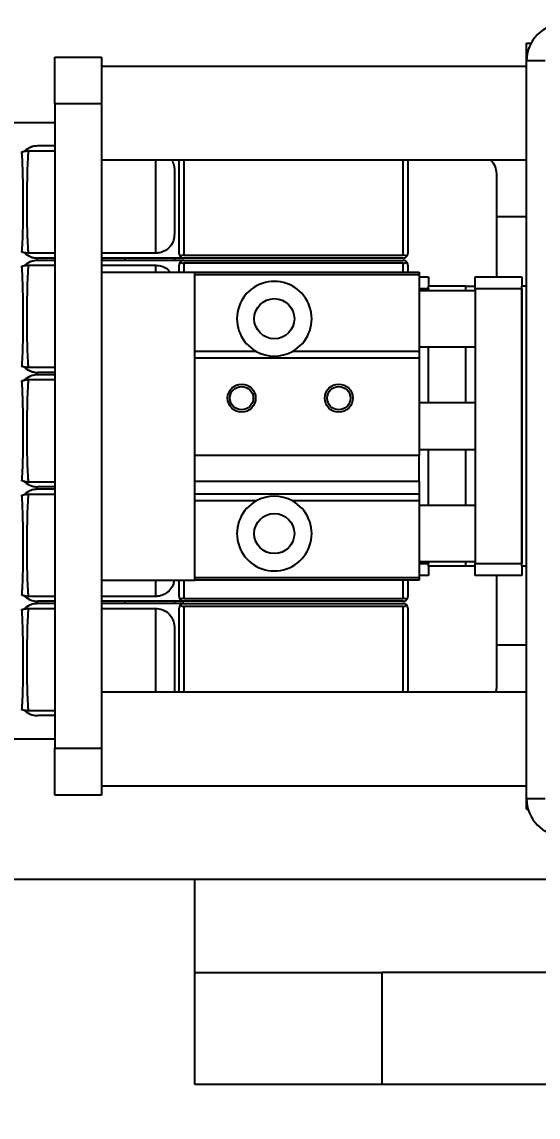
# Model space of a CAD drawing. Header units: millimetres. Extents: x 10 to 584, y 10 to 410.
# Drawn here: x 101.23 to 104.92, y 73.89 to 81.71 of the extents above; entities that cross this region are included whole.
import ezdxf

# ---------------------------------------------------------------- set-up
doc = ezdxf.new("R2010")
doc.units = ezdxf.units.MM
doc.layers.add('2', color=1, linetype='Continuous')
doc.styles.add('SLDTEXTSTYLE0', font='TXT', dxfattribs={"width": 0.7})
doc.dimstyles.new('SLDDIMSTYLE0', dxfattribs={"dimtxt": 3.5, "dimasz": 3.5, "dimexe": 0, "dimexo": 0.0625, "dimgap": 0.875, "dimtad": 1, "dimlfac": 15, "dimrnd": 1e-09, "dimzin": 12, "dimdsep": 46, "dimtxsty": 'SLDTEXTSTYLE0', "dimsah": 1, "dimcen": 0.09, "dimadec": 0, "dimazin": 3, "dimtfac": 1, "dimtofl": 0, "dimtmove": 0, "dimatfit": 3, "dimfxl": 0, "dimfrac": 2, "dimtolj": 1, "dimtzin": 12, "dimarcsym": 0})

# ---------------------------------------------------------------- blocks, each defined once
blk = doc.blocks.new('_D_5')
at = {"layer": '2', "color": 1}
for p, q in [((167.9352, 97.06), (43.5018, 97.06)), ((44.5018, 97.06), (44.5018, 62.3933)), ((167.5018, 62.3933), (43.5018, 62.3933))]:
    blk.add_line(p, q, dxfattribs=at)
for points in [[(44.5018, 97.06), (43.9634, 93.56), (45.0403, 93.56)], [(44.5018, 62.3933), (45.0403, 65.8933), (43.9634, 65.8933)]]:
    blk.add_solid(points, dxfattribs=at)
at = {"layer": '2', "color": 1, "insert": (39.9901, 75.3589), "char_height": 3.5, "attachment_point": 1, "rotation": 90, "style": 'SLDTEXTSTYLE0'}
blk.add_mtext('520', dxfattribs=at)

msp = doc.modelspace()

# ---------------------------------------------------------------- linework, layer by layer
at = {"color": 7, "linetype": 'Continuous', "lineweight": 25}
for p, q in [((104.83515, 81.43332), (104.83515, 81.55998)), ((104.83515, 81.55998), (104.86717, 81.55998)), ((101.46849, 81.45998), (101.80182, 81.45998)), ((101.46849, 81.12665), (101.46849, 81.45998)), ((101.80182, 81.45998), (101.80182, 81.12665)), ((104.83515, 81.39332), (101.80182, 81.39332)), ((104.96849, 81.43332), (104.83515, 81.43332)), ((104.83515, 76.16665), (104.83515, 81.43332)), ((101.46849, 81.12665), (101.46849, 76.52665)), ((101.80182, 81.12665), (101.46849, 81.12665)), ((101.80182, 81.12665), (101.80182, 76.52665)), ((86.80182, 80.99332), (101.46849, 80.99332)), ((101.23373, 80.78422), (101.27885, 80.79214)), ((101.23373, 80.78422), (101.2556, 80.79214)), ((101.2556, 80.79332), (101.2556, 80.79214)), ((101.27885, 80.79214), (101.46849, 80.79214)), ((101.46849, 80.82665), (101.34679, 80.82665)), ((101.80182, 80.72665), (104.83515, 80.72665)), ((102.3556, 80.05998), (102.3556, 80.72665)), ((103.98894, 80.72665), (103.98894, 80.05998)), ((104.62228, 79.89332), (104.62228, 80.62665)), ((104.62228, 80.32332), (104.83515, 80.32332)), ((101.27873, 80.06116), (101.23383, 80.06899)), ((101.2556, 80.06116), (101.23383, 80.06899)), ((101.46849, 80.06116), (101.27873, 80.06116)), ((102.18895, 80.06116), (101.80182, 80.06116)), ((101.33758, 80.02679), (101.34335, 80.00998)), ((101.46849, 80.02665), (101.34679, 80.02665)), ((101.46849, 80.00999), (101.34679, 80.00999)), ((102.38893, 80.02665), (101.80182, 80.02665)), ((101.80182, 80.01606), (101.80927, 80.02665)), ((102.38893, 80.00999), (101.80182, 80.00999)), ((101.96785, 80.00999), (101.97359, 80.02665)), ((102.32227, 80.02665), (102.32227, 80.00999)), ((102.38893, 80.04665), (103.95561, 80.04665)), ((103.95561, 80.02665), (102.38893, 80.02665)), ((102.38893, 80.00999), (103.95561, 80.00999)), ((103.95561, 79.98998), (102.38893, 79.98998)), ((101.23373, 79.96755), (101.27885, 79.97547)), ((101.23373, 79.96755), (101.2556, 79.97547)), ((101.2556, 79.97665), (101.2556, 79.97547)), ((101.27885, 79.97547), (101.46849, 79.97547)), ((101.80182, 79.97547), (102.18895, 79.97547)), ((101.80182, 79.92665), (102.4685, 79.92665)), ((102.3556, 79.92665), (102.3556, 79.97665)), ((102.4685, 79.35999), (102.4685, 79.92665)), ((102.4685, 79.92665), (104.06849, 79.92665)), ((104.06849, 79.90665), (102.4685, 79.90665)), ((102.4685, 79.35999), (102.4685, 79.90665)), ((103.98894, 79.97665), (103.98894, 79.92665)), ((104.06849, 79.92665), (104.06849, 79.90665)), ((104.06849, 79.90665), (104.06849, 79.35999)), ((104.06849, 79.89332), (104.13516, 79.89332)), ((104.13516, 79.89332), (104.13516, 79.82665)), ((104.13516, 79.79332), (104.13516, 79.82665)), ((104.40182, 79.82665), (104.13516, 79.82665)), ((104.40182, 79.79332), (104.40182, 79.82665)), ((104.40182, 79.82665), (104.4685, 79.82665)), ((104.4685, 79.89332), (104.80182, 79.89332)), ((104.4685, 79.80665), (104.4685, 79.89332)), ((104.80182, 79.89332), (104.80182, 79.82665)), ((104.80182, 77.82665), (104.80182, 79.82665)), ((104.83515, 79.82665), (104.80182, 79.82665)), ((104.4685, 79.79332), (104.06849, 79.79332)), ((104.13516, 79.80665), (104.13516, 79.79332)), ((104.4685, 79.80665), (104.4685, 77.84665)), ((104.80182, 79.80665), (104.4685, 79.80665)), ((104.80182, 79.80665), (104.80182, 77.84665)), ((102.4685, 79.31146), (102.4685, 79.35999)), ((102.90606, 79.35999), (102.4685, 79.35999)), ((104.06849, 79.35999), (103.16425, 79.35999)), ((104.06849, 79.39332), (104.4685, 79.39332)), ((104.06849, 79.35999), (104.06849, 79.31146)), ((104.13516, 78.99332), (104.13516, 79.39332)), ((104.40182, 78.99332), (104.40182, 79.39332)), ((104.06849, 79.31146), (102.4685, 79.31146)), ((102.4685, 78.61999), (102.4685, 79.31146)), ((104.06849, 79.31146), (104.06849, 78.61999)), ((101.27873, 79.24449), (101.23383, 79.25233)), ((101.2556, 79.24449), (101.23383, 79.25233)), ((101.46849, 79.24449), (101.27873, 79.24449)), ((101.46849, 79.20998), (101.34679, 79.20998)), ((101.23373, 79.15088), (101.27885, 79.15881)), ((101.23373, 79.15088), (101.2556, 79.15881)), ((101.2556, 79.15998), (101.2556, 79.15881)), ((101.27885, 79.15881), (101.46849, 79.15881)), ((101.46849, 79.19332), (101.34679, 79.19332)), ((104.4685, 78.99332), (104.06849, 78.99332)), ((104.06849, 78.65998), (104.4685, 78.65998)), ((104.13516, 78.25999), (104.13516, 78.65998)), ((104.40182, 78.25999), (104.40182, 78.65998)), ((102.4685, 78.43332), (102.4685, 78.61999)), ((102.4685, 78.61999), (104.06849, 78.61999)), ((104.06849, 78.43332), (104.06849, 78.61999)), ((101.27873, 78.42782), (101.23383, 78.43566)), ((101.2556, 78.42782), (101.23383, 78.43566)), ((101.46849, 78.42782), (101.27873, 78.42782)), ((102.4685, 78.34185), (102.4685, 78.43332)), ((102.4685, 78.43332), (104.06849, 78.43332)), ((104.06849, 78.43332), (104.06849, 78.34185)), ((101.23373, 78.33422), (101.27885, 78.34214)), ((101.23373, 78.33422), (101.2556, 78.34214)), ((101.2556, 78.34332), (101.2556, 78.34214)), ((101.27885, 78.34214), (101.46849, 78.34214)), ((101.46849, 78.39332), (101.34679, 78.39332)), ((101.46849, 78.37665), (101.34679, 78.37665)), ((102.4685, 78.29332), (102.4685, 78.34185)), ((104.06849, 78.34185), (102.4685, 78.34185)), ((104.06849, 78.34185), (104.06849, 78.29332)), ((102.4685, 77.72665), (102.4685, 78.29332)), ((102.90606, 78.29332), (102.4685, 78.29332)), ((102.4685, 77.74665), (102.4685, 78.29332)), ((104.06849, 78.29332), (103.16425, 78.29332)), ((104.06849, 78.29332), (104.06849, 77.74665)), ((104.4685, 78.25999), (104.06849, 78.25999)), ((104.06849, 77.85998), (104.4685, 77.85998)), ((104.13516, 77.82665), (104.13516, 77.85998)), ((104.13516, 77.85998), (104.13516, 77.84665)), ((104.40182, 77.82665), (104.13516, 77.82665)), ((104.13516, 77.82665), (104.13516, 77.75999)), ((104.40182, 77.82665), (104.40182, 77.85998)), ((104.4685, 77.82665), (104.40182, 77.82665)), ((104.4685, 77.84665), (104.80182, 77.84665)), ((104.4685, 77.75999), (104.4685, 77.84665)), ((104.83515, 77.82665), (104.80182, 77.82665)), ((104.80182, 77.82665), (104.80182, 77.75999)), ((101.80182, 77.72665), (102.4685, 77.72665)), ((102.3556, 77.60999), (102.3556, 77.72665)), ((102.4685, 77.74665), (104.06849, 77.74665)), ((104.06849, 77.72665), (102.4685, 77.72665)), ((103.98894, 77.72665), (103.98894, 77.60999)), ((104.13516, 77.75999), (104.06849, 77.75999)), ((104.06849, 77.74665), (104.06849, 77.72665)), ((104.80182, 77.75999), (104.4685, 77.75999)), ((104.62228, 76.95998), (104.62228, 77.75999)), ((101.27873, 77.61116), (101.23383, 77.619)), ((101.2556, 77.61116), (101.23383, 77.619)), ((101.46849, 77.61116), (101.27873, 77.61116)), ((101.46849, 77.57665), (101.34679, 77.57665)), ((101.46849, 77.55998), (101.34679, 77.55998)), ((102.18895, 77.61116), (101.80182, 77.61116)), ((102.38893, 77.57665), (101.80182, 77.57665)), ((102.38893, 77.55998), (101.80182, 77.55998)), ((102.32227, 77.57665), (102.32227, 77.55998)), ((102.38893, 77.59665), (103.95561, 77.59665)), ((103.95561, 77.57665), (102.38893, 77.57665)), ((102.38893, 77.55998), (103.95561, 77.55998)), ((101.23373, 77.51755), (101.27885, 77.52548)), ((101.23373, 77.51755), (101.2556, 77.52548)), ((101.2556, 77.52665), (101.2556, 77.52548)), ((101.27885, 77.52548), (101.46849, 77.52548)), ((101.80182, 77.52548), (102.18895, 77.52548)), ((102.3556, 76.92665), (102.3556, 77.52665)), ((103.95561, 77.53999), (102.38893, 77.53999)), ((103.98894, 77.52665), (103.98894, 76.92665)), ((104.83515, 77.26332), (104.62228, 77.26332)), ((104.83515, 76.92665), (101.80182, 76.92665)), ((101.27873, 76.79449), (101.23383, 76.80233)), ((101.2556, 76.79449), (101.23383, 76.80233)), ((101.46849, 76.79449), (101.27873, 76.79449)), ((101.46849, 76.75998), (101.34679, 76.75998)), ((86.80182, 76.59332), (101.46849, 76.59332)), ((101.46849, 76.19332), (101.46849, 76.52665)), ((101.46849, 76.52665), (101.80182, 76.52665)), ((101.80182, 76.52665), (101.80182, 76.19332)), ((101.80182, 76.25998), (104.83515, 76.25998)), ((101.80182, 76.19332), (101.46849, 76.19332)), ((104.96849, 76.16665), (104.83515, 76.16665)), ((104.83515, 76.09332), (104.83515, 76.16665)), ((104.83515, 76.09332), (104.84544, 76.09332)), ((83.00183, 75.59332), (105.26849, 75.59332)), ((102.4685, 74.92665), (102.4685, 75.59332)), ((102.4685, 74.12665), (102.4685, 74.92665)), ((102.4685, 74.92665), (103.80183, 74.92665)), ((103.80183, 74.92665), (103.80183, 74.12665)), ((105.93515, 74.92665), (103.80183, 74.92665)), ((103.80183, 74.12665), (102.4685, 74.12665)), ((105.93515, 74.12665), (103.80183, 74.12665))]:
    msp.add_line(p, q, dxfattribs=at)
at = {"color": 59, "linetype": 'Continuous', "lineweight": 25}
for p, q in [((102.38893, 80.72665), (102.38893, 80.04665)), ((103.95561, 80.04665), (103.95561, 80.72665)), ((102.38893, 79.98998), (102.38893, 79.92665)), ((103.95561, 79.92665), (103.95561, 79.98998)), ((104.13516, 79.80665), (104.06849, 79.80665)), ((104.06849, 77.84665), (104.13516, 77.84665)), ((102.38893, 77.72665), (102.38893, 77.59665)), ((103.95561, 77.59665), (103.95561, 77.72665)), ((102.38893, 77.53999), (102.38893, 76.92665)), ((103.95561, 76.92665), (103.95561, 77.53999))]:
    msp.add_line(p, q, dxfattribs=at)
at = {"color": 7, "linetype": 'Continuous', "lineweight": 25, "flags": 128}
for points in [[(101.34335, 77.57665), (101.34151, 77.57161), (101.33758, 77.55984)], [(101.80927, 77.55998), (101.80191, 77.57047), (101.80182, 77.57058)], [(101.97359, 77.55998), (101.9697, 77.57161), (101.96785, 77.57665)], [(104.61803, 76.92665), (104.6197, 76.93397), (104.62228, 76.95998)]]:
    msp.add_lwpolyline(points, dxfattribs=at)
at = {"color": 7, "linetype": 'Continuous', "lineweight": 25}
for centre, radius in [((103.03516, 79.59332), 0.14333), ((102.80183, 79.02665), 0.1), ((103.49516, 79.02665), 0.1), ((102.80183, 79.02665), 0.08333), ((103.49516, 79.02665), 0.08333), ((103.03516, 78.05998), 0.14333)]:
    msp.add_circle(centre, radius, dxfattribs=at)
for centre, radius, start, end in [((105.10183, 81.43332), 0.26667, 90, 180), ((101.3438, 80.69332), 0.13333, 90, 131.67998), ((104.48894, 80.62665), 0.13333, 0, 48.590378), ((101.3438, 80.15998), 0.13333, 228.273344, 270), ((102.38894, 80.05998), 0.03333, 180, 224.427004), ((103.95561, 80.05998), 0.03333, 315.572996, 0), ((101.3438, 79.87665), 0.13333, 90, 131.67998), ((102.38894, 79.97665), 0.03333, 135.572996, 180), ((102.38894, 80.01332), 0.03333, 90, 135.572996), ((102.38894, 80.05998), 0.03333, 224.427004, 270), ((102.38894, 79.97665), 0.03333, 90, 135.572996), ((102.38894, 80.02332), 0.03333, 224.427004, 270), ((103.95561, 80.01332), 0.03333, 44.427004, 90), ((103.95561, 80.05998), 0.03333, 270, 315.572996), ((103.95561, 79.97665), 0.03333, 44.427004, 90), ((103.95561, 80.02332), 0.03333, 270, 315.572996), ((103.95561, 79.97665), 0.03333, 0, 44.427004), ((103.03516, 79.59332), 0.26667, 298.955024, 241.044976), ((103.03516, 79.59332), 0.26667, 241.044976, 298.955024), ((101.3438, 79.34332), 0.13333, 228.273344, 270), ((101.3438, 79.05998), 0.13333, 90, 131.67998), ((101.3438, 78.52665), 0.13333, 228.273344, 270), ((101.3438, 78.24332), 0.13333, 90, 131.67998), ((103.03516, 78.05998), 0.26667, 118.955024, 61.044976), ((103.03516, 78.05998), 0.26667, 61.044976, 118.955024), ((101.3438, 77.70998), 0.13333, 228.273344, 270), ((101.3438, 77.42665), 0.13333, 90, 131.67998), ((102.38894, 77.60998), 0.03333, 180, 224.427004), ((102.38894, 77.56332), 0.03333, 90, 135.572996), ((102.38894, 77.60998), 0.03333, 224.427004, 270), ((102.38894, 77.52665), 0.03333, 90, 135.572996), ((103.95561, 77.56332), 0.03333, 44.427004, 90), ((103.95561, 77.60998), 0.03333, 270, 315.572996), ((103.95561, 77.52665), 0.03333, 44.427004, 90), ((103.95561, 77.60998), 0.03333, 315.572996, 0), ((102.38894, 77.52665), 0.03333, 135.572996, 180), ((102.38894, 77.57332), 0.03333, 224.427004, 270), ((103.95561, 77.57332), 0.03333, 270, 315.572996), ((103.95561, 77.52665), 0.03333, 0, 44.427004), ((101.3438, 76.89332), 0.13333, 228.273344, 270), ((105.10183, 76.16665), 0.26667, 180, 270)]:
    msp.add_arc(centre, radius, start, end, dxfattribs=at)
for points, knots in [([(101.23383, 80.06899), (101.23398, 80.07091), (101.23443, 80.07637), (101.23657, 80.10457), (101.23977, 80.16795), (101.2426, 80.27866), (101.24349, 80.43259), (101.24208, 80.57062), (101.2392, 80.67888), (101.23655, 80.73793), (101.2343, 80.77406), (101.23392, 80.78076), (101.23373, 80.78422)], [0, 0, 0, 0, 0.03655709, 0.10409858, 0.19437066, 0.32457412, 0.50039441, 0.69613378, 0.77087759, 0.89250509, 0.94441441, 1, 1, 1, 1]), ([(101.34679, 80.82665), (101.33135, 80.82519), (101.30045, 80.82228), (101.27072, 80.80525), (101.25735, 80.79365), (101.2556, 80.79214)], [0, 0, 0, 0, 0.4647402, 0.9301781, 1, 1, 1, 1]), ([(101.27885, 80.79214), (101.27885, 80.79207), (101.27886, 80.78974), (101.2779, 80.77922), (101.27532, 80.74056), (101.27239, 80.67959), (101.26941, 80.57066), (101.26793, 80.43253), (101.26886, 80.27858), (101.27175, 80.16742), (101.27521, 80.10222), (101.27784, 80.0702), (101.27848, 80.0637), (101.27873, 80.06116)], [0, 0, 0, 0, 0.00181633, 0.06235322, 0.11436764, 0.23395893, 0.30737892, 0.49988454, 0.67277089, 0.80054689, 0.88893274, 0.95648225, 1, 1, 1, 1]), ([(102.30267, 80.72665), (102.30898, 80.71423), (102.32046, 80.69161), (102.32171, 80.66635), (102.32227, 80.65496)], [0, 0, 0, 0, 0.5491127, 1, 1, 1, 1]), ([(102.32227, 80.65496), (102.32227, 80.65212), (102.32227, 80.63994), (102.32227, 80.60498), (102.32227, 80.53258), (102.32227, 80.43326), (102.32227, 80.32559), (102.32227, 80.25212), (102.32227, 80.21278), (102.32227, 80.20168), (102.32227, 80.19834)], [0, 0, 0, 0, 0.0328856, 0.1410066, 0.2483141, 0.499835, 0.7119973, 0.8735484, 0.9619974, 1, 1, 1, 1]), ([(102.32227, 80.19834), (102.32086, 80.1824), (102.31803, 80.15048), (102.29397, 80.10859), (102.25888, 80.0782), (102.22184, 80.06317), (102.19794, 80.06171), (102.18895, 80.06116)], [0, 0, 0, 0, 0.2243151, 0.4492635, 0.6622309, 0.872782, 1, 1, 1, 1]), ([(101.2556, 80.06116), (101.26786, 80.05217), (101.29238, 80.0342), (101.32584, 80.02708), (101.34384, 80.02671), (101.34679, 80.02665)], [0, 0, 0, 0, 0.45546721, 0.91079561, 1, 1, 1, 1]), ([(101.34679, 80.00999), (101.33135, 80.00853), (101.30045, 80.00561), (101.27072, 79.98858), (101.25735, 79.97699), (101.2556, 79.97547)], [0, 0, 0, 0, 0.4647437, 0.9301786, 1, 1, 1, 1]), ([(101.23383, 79.25233), (101.23398, 79.25425), (101.23443, 79.25971), (101.23657, 79.28791), (101.23977, 79.35129), (101.2426, 79.46199), (101.24349, 79.61592), (101.24208, 79.75395), (101.2392, 79.86221), (101.23655, 79.92127), (101.2343, 79.95739), (101.23392, 79.96409), (101.23373, 79.96755)], [0, 0, 0, 0, 0.03655709, 0.10409858, 0.19437066, 0.32457412, 0.50039441, 0.69613378, 0.77087759, 0.89250509, 0.94441441, 1, 1, 1, 1]), ([(101.27885, 79.97547), (101.27885, 79.97541), (101.27886, 79.97308), (101.2779, 79.96255), (101.27532, 79.9239), (101.27239, 79.86292), (101.26941, 79.754), (101.26793, 79.61587), (101.26886, 79.46191), (101.27175, 79.35075), (101.27521, 79.28555), (101.27784, 79.25353), (101.27848, 79.24704), (101.27873, 79.24449)], [0, 0, 0, 0, 0.00181633, 0.06235322, 0.11436764, 0.23395893, 0.30737892, 0.49988454, 0.67277089, 0.80054689, 0.88893274, 0.95648225, 1, 1, 1, 1]), ([(102.18895, 79.97547), (102.20374, 79.97393), (102.23334, 79.97084), (102.2689, 79.95211), (102.28379, 79.93357), (102.28935, 79.92665)], [0, 0, 0, 0, 0.3850855, 0.7703022, 1, 1, 1, 1]), ([(101.2556, 79.24449), (101.26786, 79.2355), (101.29238, 79.21753), (101.32584, 79.21041), (101.34384, 79.21004), (101.34679, 79.20998)], [0, 0, 0, 0, 0.45546721, 0.91079561, 1, 1, 1, 1]), ([(101.23383, 78.43566), (101.23398, 78.43758), (101.23443, 78.44304), (101.23657, 78.47124), (101.23977, 78.53462), (101.2426, 78.64532), (101.24349, 78.79926), (101.24208, 78.93728), (101.2392, 79.04555), (101.23655, 79.1046), (101.2343, 79.14073), (101.23392, 79.14742), (101.23373, 79.15088)], [0, 0, 0, 0, 0.0365562, 0.1040978, 0.1943699, 0.3245735, 0.500394, 0.6961335, 0.7708774, 0.892505, 0.9444144, 1, 1, 1, 1]), ([(101.34679, 79.19332), (101.33135, 79.19186), (101.30045, 79.18894), (101.27072, 79.17191), (101.25735, 79.16032), (101.2556, 79.15881)], [0, 0, 0, 0, 0.4647437, 0.9301786, 1, 1, 1, 1]), ([(101.27885, 79.15881), (101.27885, 79.15874), (101.27886, 79.15641), (101.2779, 79.14588), (101.27532, 79.10723), (101.27239, 79.04625), (101.26941, 78.93733), (101.26793, 78.7992), (101.26886, 78.64525), (101.27175, 78.53409), (101.27521, 78.46888), (101.27784, 78.43686), (101.27848, 78.43037), (101.27873, 78.42782)], [0, 0, 0, 0, 0.0018163, 0.0623532, 0.1143676, 0.2339589, 0.3073789, 0.4998803, 0.6727709, 0.8005469, 0.8889327, 0.9564823, 1, 1, 1, 1]), ([(101.2556, 78.42782), (101.26786, 78.41884), (101.29238, 78.40086), (101.32584, 78.39374), (101.34384, 78.39338), (101.34679, 78.39332)], [0, 0, 0, 0, 0.45546721, 0.91079561, 1, 1, 1, 1]), ([(101.34679, 78.37665), (101.33135, 78.37519), (101.30045, 78.37227), (101.27072, 78.35524), (101.25735, 78.34365), (101.2556, 78.34214)], [0, 0, 0, 0, 0.4647437, 0.9301786, 1, 1, 1, 1]), ([(101.27885, 78.34214), (101.27885, 78.34207), (101.27886, 78.33974), (101.2779, 78.32922), (101.27532, 78.29057), (101.27239, 78.22959), (101.26941, 78.12066), (101.26793, 77.98253), (101.26886, 77.82858), (101.27175, 77.71742), (101.27521, 77.65222), (101.27784, 77.62019), (101.27848, 77.6137), (101.27873, 77.61116)], [0, 0, 0, 0, 0.0018163, 0.0623532, 0.1143654, 0.2339599, 0.3073799, 0.4998813, 0.6727719, 0.8005479, 0.8889337, 0.9564832, 1, 1, 1, 1]), ([(101.23383, 77.619), (101.23398, 77.62091), (101.23443, 77.62637), (101.23657, 77.65457), (101.23977, 77.71795), (101.2426, 77.82866), (101.24349, 77.98259), (101.24208, 78.12061), (101.2392, 78.22888), (101.23655, 78.28793), (101.2343, 78.32406), (101.23392, 78.33075), (101.23373, 78.33422)], [0, 0, 0, 0, 0.0365562, 0.1040978, 0.1943699, 0.3245735, 0.500394, 0.6961335, 0.7708774, 0.892505, 0.9444144, 1, 1, 1, 1]), ([(102.31876, 77.72665), (102.31783, 77.71812), (102.31516, 77.69369), (102.29369, 77.65866), (102.25895, 77.62818), (102.22183, 77.61317), (102.19794, 77.61171), (102.18895, 77.61116)], [0, 0, 0, 0, 0.1345956, 0.3855762, 0.623172, 0.8580721, 1, 1, 1, 1]), ([(101.2556, 77.61116), (101.26786, 77.60217), (101.29238, 77.58419), (101.32584, 77.57708), (101.34384, 77.57671), (101.34679, 77.57665)], [0, 0, 0, 0, 0.4554788, 0.9107975, 1, 1, 1, 1]), ([(101.34679, 77.55998), (101.33135, 77.55853), (101.30045, 77.55561), (101.27072, 77.53857), (101.25735, 77.52699), (101.2556, 77.52548)], [0, 0, 0, 0, 0.4647558, 0.9302027, 1, 1, 1, 1]), ([(101.23383, 76.80233), (101.23398, 76.80425), (101.23443, 76.8097), (101.23657, 76.83791), (101.23977, 76.90129), (101.2426, 77.01199), (101.24349, 77.16592), (101.24208, 77.30395), (101.2392, 77.41221), (101.23655, 77.47126), (101.2343, 77.50739), (101.23392, 77.51409), (101.23373, 77.51755)], [0, 0, 0, 0, 0.03655621, 0.10409775, 0.19437291, 0.3245726, 0.50039299, 0.69613248, 0.77087634, 0.89250391, 0.94441326, 1, 1, 1, 1]), ([(101.27885, 77.52548), (101.27885, 77.52541), (101.27886, 77.52308), (101.2779, 77.51255), (101.27532, 77.4739), (101.27239, 77.41292), (101.26941, 77.304), (101.26793, 77.16587), (101.26886, 77.01191), (101.27175, 76.90075), (101.27521, 76.83555), (101.27784, 76.80353), (101.27848, 76.79704), (101.27873, 76.79449)], [0, 0, 0, 0, 0.0018163, 0.0623543, 0.1143665, 0.2339608, 0.3073807, 0.4998819, 0.6727723, 0.8005481, 0.8889339, 0.9564833, 1, 1, 1, 1]), ([(102.18895, 77.52548), (102.20384, 77.52401), (102.23362, 77.52107), (102.27332, 77.49822), (102.30339, 77.46456), (102.31993, 77.42584), (102.32157, 77.3996), (102.32227, 77.38829)], [0, 0, 0, 0, 0.20972225, 0.41951278, 0.62952635, 0.84039362, 1, 1, 1, 1]), ([(102.32227, 77.38829), (102.32227, 77.38545), (102.32227, 77.37328), (102.32227, 77.33831), (102.32227, 77.26592), (102.32227, 77.16659), (102.32227, 77.05893), (102.32227, 76.98546), (102.32227, 76.94611), (102.32227, 76.93501), (102.32227, 76.93168)], [0, 0, 0, 0, 0.0328856, 0.1410124, 0.2483129, 0.4998336, 0.7119959, 0.8735468, 0.9620016, 1, 1, 1, 1]), ([(101.2556, 76.79449), (101.26786, 76.7855), (101.29238, 76.76752), (101.32584, 76.76042), (101.34384, 76.76004), (101.34679, 76.75998)], [0, 0, 0, 0, 0.4554823, 0.9107956, 1, 1, 1, 1])]:
    msp.add_open_spline(points, degree=3, knots=knots, dxfattribs=at)
at = {"color": 59, "linetype": 'Continuous', "lineweight": 25}
for points, knots in [([(102.18895, 80.06116), (102.18895, 80.06417), (102.18895, 80.07139), (102.18895, 80.10668), (102.18895, 80.17577), (102.18895, 80.28647), (102.18895, 80.4363), (102.18895, 80.57191), (102.18895, 80.67398), (102.18895, 80.71019), (102.18895, 80.72665)], [0, 0, 0, 0, 0.0576895, 0.1383351, 0.2455477, 0.4016428, 0.5870618, 0.8084485, 0.912927, 1, 1, 1, 1]), ([(102.18895, 79.92665), (102.18895, 79.92966), (102.18895, 79.94513), (102.18895, 79.9635), (102.18895, 79.97132), (102.18895, 79.97547)], [0, 0, 0, 0, 0.10193487, 0.52315107, 1, 1, 1, 1]), ([(102.18895, 77.61116), (102.18895, 77.61414), (102.18895, 77.62129), (102.18895, 77.65733), (102.18895, 77.69481), (102.18895, 77.72373), (102.18895, 77.72665)], [0, 0, 0, 0, 0.223955, 0.5370273, 0.9532206, 1, 1, 1, 1]), ([(102.18895, 76.92665), (102.18895, 76.95522), (102.18895, 77.02758), (102.18895, 77.16998), (102.18895, 77.30619), (102.18895, 77.41613), (102.18895, 77.47686), (102.18895, 77.51424), (102.18895, 77.52158), (102.18895, 77.52548)], [0, 0, 0, 0, 0.1354292, 0.3430394, 0.5909098, 0.7078894, 0.8534557, 0.9221866, 1, 1, 1, 1])]:
    msp.add_open_spline(points, degree=3, knots=knots, dxfattribs=at)

# ---------------------------------------------------------------- dimensions: what is measured, and where the dimension line sits
at = {"layer": '2', "color": 1}
dim = msp.add_linear_dim(base=(44.50183, 62.39332), p1=(168.93516, 97.05998), p2=(168.50183, 62.39332), angle=90, dimstyle='SLDDIMSTYLE0', dxfattribs=at)
dim.commit()
dim.dimension.update_dxf_attribs({"geometry": '_D_5', "text_midpoint": (44.50183, 79.72665), "dimtype": 160})

doc.saveas('drawing.dxf')
